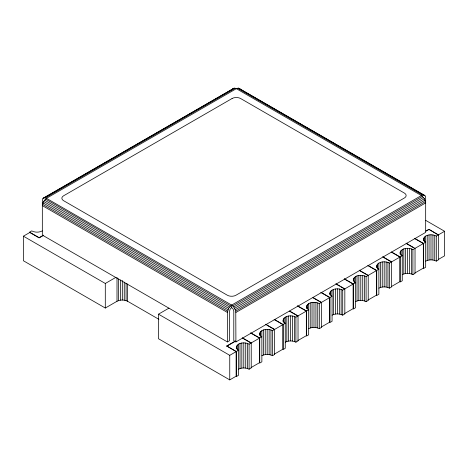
<?xml version="1.0" encoding="UTF-8"?>
<svg xmlns="http://www.w3.org/2000/svg" width="468" height="468" viewBox="0 0 468 468"><rect width="100%" height="100%" fill="white"/><g stroke="black" fill="none" stroke-linecap="round" stroke-linejoin="round"><path stroke-width="0.7" d="M424.423 195.238L238.469 88.113L236.34 88.686L46.589 198.239L43.577 201.415L42.331 205.604L227.407 312.46L227.407 341.933L229.531 340.704L229.531 311.232L230.157 309.132L231.66 307.546L231.66 305.089L421.411 195.536C423.306 194.074 425.985 195.618 425.669 197.993L425.669 232.38L235.913 341.933L233.789 340.704L233.789 311.232L233.163 309.132L231.66 307.546M227.407 312.46L228.653 308.266L231.66 305.089L233.789 306.973L235.767 311.103L235.913 341.933M236.264 348.648C235.86 342.348 244.963 341.786 249.105 344.144L259.529 338.124L259.529 362.688L251.018 367.602M259.664 335.135C259.26 328.84 268.363 328.279 272.505 330.636L282.929 324.616L282.929 349.181L274.418 354.095M283.064 321.627C282.66 315.333 291.763 314.765 295.905 317.123L306.329 311.109L306.329 335.673L297.818 340.581M306.464 308.12C306.06 301.819 315.163 301.257 319.305 303.615L329.729 297.595L329.729 322.159L321.218 327.073M329.864 294.606C329.46 288.311 338.563 287.75 342.705 290.107L353.129 284.088L353.129 308.652L344.618 313.566M353.264 281.098C352.86 274.804 361.963 274.236 366.105 276.594L376.529 270.58L376.529 295.138L368.018 300.052M376.664 267.591C376.26 261.29 385.363 260.729 389.505 263.086L399.929 257.067L399.929 281.631L391.418 286.545M400.064 254.077C399.66 247.783 408.763 247.221 412.905 249.579L423.329 243.559L423.329 268.123L414.818 273.037M423.464 240.57C423.06 234.269 432.163 233.707 436.305 236.065L444.6 231.274L444.6 255.838L438.218 259.524M235.913 312.46L425.669 202.907L424.423 198.713L421.411 195.536L236.34 88.686L234.211 88.113L43.577 197.941L42.904 198.567L42.331 200.696L42.331 235.082L227.407 341.933M232.654 89.014L233.333 88.388M42.904 198.567L234.211 88.113M43.577 197.941L45.484 197.771L235.24 88.218M158.921 319.346L127.635 301.281C124.365 299.596 120.27 299.596 117 301.281L105.3 308.038L23.4 260.752L23.4 236.188L29.782 232.502L39.142 237.908L43.483 235.398M42.331 230.905C39.06 232.59 34.965 232.59 31.695 230.905L29.572 232.134L39.142 237.662L43.483 235.152M23.4 236.188L105.3 283.473L115.766 277.43M235.451 340.973L226.769 345.987L236.129 351.638L236.129 376.202L229.747 379.887L158.482 338.738L158.482 314.18L168.948 308.131M232.76 305.891L422.516 196.338M233.789 306.973L423.54 197.42M234.667 308.266L424.423 198.713M235.345 309.67L425.096 200.117M235.767 311.103L425.523 201.55M425.757 231.104L428.858 229.308L438.428 234.837L438.428 259.892L436.305 261.121C433.035 259.436 428.94 259.436 425.669 261.121M226.769 346.232L235.451 341.219M426.377 230.987L428.238 229.917M158.482 314.18L229.747 355.323L236.129 351.638M226.769 345.987L236.34 351.515L238.469 350.286L237.27 349.385L236.264 347.215M250.766 332.824L259.74 338.001L261.869 336.779L260.67 335.878L259.664 333.707M274.166 319.311L283.14 324.494L285.269 323.265L284.07 322.364L283.064 320.194M297.566 305.803L306.54 310.986L308.669 309.757L307.47 308.857L306.464 306.686M320.966 292.295L329.94 297.472L332.069 296.244L330.87 295.349L329.864 293.179M344.366 278.782L353.34 283.965L355.469 282.736L354.27 281.835L353.264 279.665M368.363 265.619L376.74 270.457L378.869 269.229L377.67 268.328L376.664 266.157M391.763 252.112L400.14 256.944L402.269 255.715L401.07 254.82L400.064 252.644M415.163 238.598L423.54 243.436L425.669 242.208L424.47 241.307L423.464 239.136M238.469 369.199C241.74 367.515 245.835 367.515 249.105 369.199L251.228 367.971L251.228 342.915L242.254 337.738M261.869 355.692C265.14 354.007 269.235 354.007 272.505 355.692L274.628 354.463L274.628 329.408L265.654 324.225M285.269 342.178C288.54 340.493 292.635 340.493 295.905 342.178L298.028 340.95L298.028 315.894L289.657 311.062M308.669 328.671C311.94 326.986 316.035 326.986 319.305 328.671L321.428 327.442L321.428 302.386L313.057 297.549M332.069 315.163C335.34 313.478 339.435 313.478 342.705 315.163L344.828 313.934L344.828 288.879L335.854 283.696M355.469 301.649C358.74 299.965 362.835 299.965 366.105 301.649L368.228 300.421L368.228 275.365L359.254 270.188M378.869 288.142C382.14 286.457 386.235 286.457 389.505 288.142L391.628 286.913L391.628 261.858L382.654 256.675M402.269 274.628C405.54 272.949 409.635 272.949 412.905 274.628L415.028 273.4L415.028 248.35L406.054 243.167M45.484 197.771L231.66 305.089M238.469 88.113L425.096 195.864M237.44 88.218L422.516 195.068M425.699 220.364L444.6 231.274M438.218 234.959L428.858 229.308M414.589 238.516L423.329 243.559M406.704 243.787L413.572 247.747M391.19 252.024L399.929 257.067M383.304 257.295L391.418 261.981M367.79 265.531L376.529 270.58M359.904 270.808L368.018 275.488M344.389 279.045L353.129 284.088M336.504 284.316L339.628 286.118M340.874 286.837L344.618 289.002M320.99 292.553L329.729 297.595M313.104 297.829L321.218 302.509M297.589 306.066L306.329 311.109M289.704 311.337L297.818 316.017M274.189 319.574L282.929 324.616M266.93 325.207L274.418 329.53M45.484 199.04L230.56 305.891M44.46 200.123L229.531 306.973M43.577 201.415L228.653 308.266M42.904 202.819L227.974 309.67M42.477 204.253L227.553 311.103M250.789 333.081L259.529 338.124M242.904 338.358L251.018 343.038M239.347 88.388L240.025 89.014M436.305 236.065L436.305 261.121M434.749 235.375L434.749 260.43M432.929 234.942L432.929 259.997M430.987 234.796L430.987 259.851M429.039 234.942L429.039 259.997M427.225 235.375L427.225 260.43M425.669 236.065L425.669 267.263L423.54 268.492L423.54 243.436M424.47 236.966L424.47 241.974M423.721 238.013L423.721 240.874M412.905 249.579L412.905 274.628M411.349 248.888L411.349 273.938M409.529 248.449L409.529 273.505M407.587 248.303L407.587 273.359M405.639 248.449L405.639 273.505M403.825 248.888L403.825 273.938M402.269 249.579L402.269 280.771L400.14 281.999L400.14 256.944M401.07 250.474L401.07 255.487M400.321 251.521L400.321 253.668M389.505 263.086L389.505 288.142M387.949 262.396L387.949 287.451M386.129 261.963L386.129 287.019M384.187 261.817L384.187 286.866M382.239 261.963L382.239 287.019M380.425 262.396L380.425 287.451M378.869 263.086L378.869 294.284L376.74 295.507L376.74 270.457M377.67 263.987L377.67 268.995M376.921 265.034L376.921 267.181M366.105 276.594L366.105 301.649M364.549 275.904L364.549 300.959M362.729 275.471L362.729 300.526M360.787 275.324L360.787 300.38M358.839 275.471L358.839 300.526M357.025 275.904L357.025 300.959M355.469 276.594L355.469 307.792L353.34 309.02L353.34 283.965M354.27 277.495L354.27 282.508M353.521 278.542L353.521 280.689M342.705 290.107L342.705 315.163M341.149 289.417L341.149 314.473M339.329 288.984L339.329 314.034M337.387 288.832L337.387 313.888M335.439 288.984L335.439 314.034M333.625 289.417L333.625 314.473M332.069 290.107L332.069 321.3L329.94 322.528L329.94 297.472M330.87 291.002L330.87 295.302M330.121 292.05L330.121 294.916M319.305 303.615L319.305 328.671M317.749 302.925L317.749 327.98M315.929 302.492L315.929 327.547M313.987 302.346L313.987 327.401M312.039 302.492L312.039 327.547M310.225 302.925L310.225 327.98M308.669 303.615L308.669 334.813L306.54 336.042L306.54 310.986M307.47 304.516L307.47 308.81M306.721 305.563L306.721 308.424M295.905 317.123L295.905 342.178M294.349 316.432L294.349 341.488M292.529 315.999L292.529 341.055M290.587 315.853L290.587 340.909M288.639 315.999L288.639 341.055M286.825 316.432L286.825 341.488M285.269 317.123L285.269 348.321L283.14 349.549L283.14 324.494M284.07 318.024L284.07 323.037M283.321 319.071L283.321 321.937M272.505 330.636L272.505 355.692M270.949 329.946L270.949 355.001M269.129 329.513L269.129 354.568M267.187 329.361L267.187 354.416M265.239 329.513L265.239 354.568M263.425 329.946L263.425 355.001M261.869 330.636L261.869 361.828L259.74 363.057L259.74 338.001M260.67 331.537L260.67 336.545M259.921 332.584L259.921 335.445M249.105 344.144L249.105 369.199M247.549 343.454L247.549 368.509M245.729 343.021L245.729 368.076M243.787 342.874L243.787 367.93M241.839 343.021L241.839 368.076M240.025 343.454L240.025 368.509M238.469 344.144L238.469 375.342L236.34 376.57L236.34 351.515M237.27 345.045L237.27 350.052M236.521 346.092L236.521 348.239M229.747 355.323L229.747 379.887M127.635 283.941L127.635 301.281M126.079 283.251L126.079 300.591M124.266 282.099L124.266 300.158M122.318 280.502L122.318 300.011M120.37 279.928L120.37 300.158M118.556 278.916L118.556 300.591M117 277.442L117 301.281M105.3 283.473L105.3 308.038M232.087 98.508L63.607 195.782A6.02 3.475 0 0 0 63.607 200.696L227.407 295.261A6.02 3.475 0 0 0 235.913 295.261L404.393 197.993A6.02 3.475 0 0 0 404.393 193.079L240.593 98.508A6.02 3.475 0 0 0 232.087 98.508"/></g></svg>
